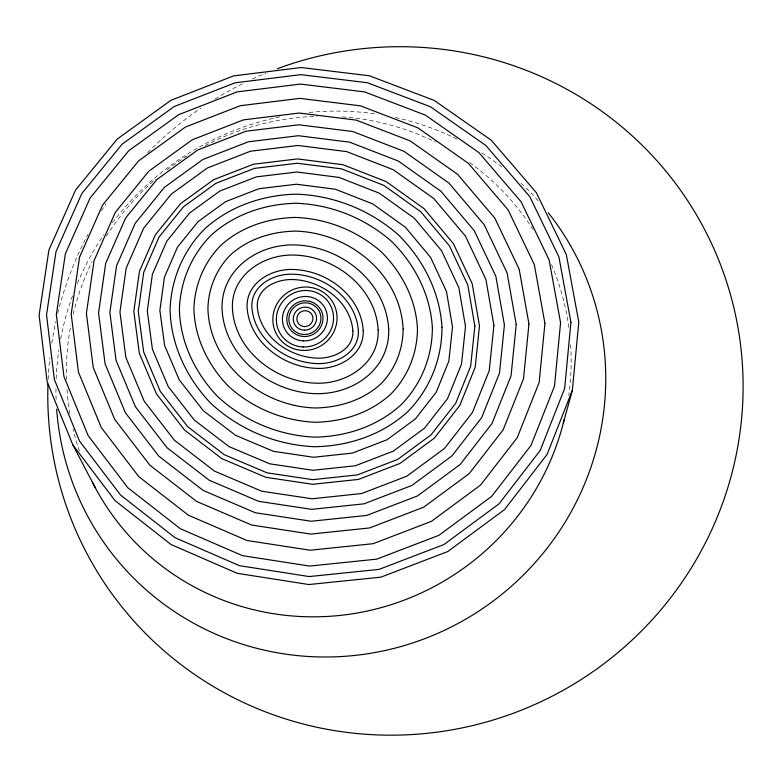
<?xml version="1.0" encoding="UTF-8"?>
<svg xmlns="http://www.w3.org/2000/svg" width="782" height="782" viewBox="0 0 782 782"><rect width="100%" height="100%" fill="white"/><g stroke="black" fill="none" stroke-linecap="round" stroke-linejoin="round"><path stroke-width="0.59" stroke-dasharray="3.91 2.93" d="M48.161 379.26A348.762 343.122 -26.3 0 1 49.882 357.609M51.798 343.161A348.762 343.122 -26.3 0 1 55.825 321.676M57.751 313.435A348.762 343.122 -26.3 0 1 88.092 234.004M101.484 210.925A348.762 343.122 -26.3 0 1 106.108 203.809M147.622 152.715A348.762 343.122 -26.3 0 1 200.749 108.268M215.04 99.011A348.762 343.122 -26.3 0 1 243.642 83.224M252.459 79.031A348.762 343.122 -26.3 0 1 265.919 73.176M56.128 399.407A276.828 271.002 -35.2 0 1 55.952 388.468M56.157 378.82A276.828 271.002 -35.2 0 1 58.855 349.867M60.673 339.036A276.828 271.002 -35.2 0 1 72.501 295.909M77.379 283.455A276.828 271.002 -35.2 0 1 103.889 234.58M112.383 222.743A276.828 271.002 -35.2 0 1 280.494 116.772M309.232 112.422A276.828 271.002 -35.2 0 1 376.504 114.035M395.418 117.505A276.828 271.002 -35.2 0 1 457.773 139.45M481.82 152.989A276.828 271.002 -35.2 0 1 502.679 167.612M521.056 183.242A276.828 271.002 -35.2 0 1 538.788 201.424M551.506 264.599A254.306 248.344 -34.7 0 1 568.895 327.619M570.625 344.706A254.306 248.344 -34.7 0 1 568.749 395.555M79.383 451.077A254.306 248.344 -34.7 0 1 73.068 429.162M69.921 413.727A254.306 248.344 -34.7 0 1 66.998 389.377M66.499 379.593A254.306 248.344 -34.7 0 1 70.879 325.009M73.195 314.237A254.306 248.344 -34.7 0 1 92.081 261.55M106.352 236.096A254.306 248.344 -34.7 0 1 155.696 179.156M167.094 169.89A254.306 248.344 -34.7 0 1 187.162 155.931M205.001 145.687A254.306 248.344 -34.7 0 1 317.052 116.352M342.457 116.889A254.306 248.344 -34.7 0 1 435.515 142.109M469.718 162.666A254.306 248.344 -34.7 0 1 532.962 229.458"/><path stroke-width="1.17" d="M563.323 423.013L572.346 390.355L578.788 322.096L566.344 254.619L536.296 192.597L491.135 140.105L434.196 100.409L369.446 75.776L301.129 67.516L233.574 75.903L170.965 100.282L117.173 139.118L75.58 190.046L48.904 249.996L39.1 315.283L47.135 381.753L72.892 444.997L95.179 487.528M572.346 390.355L547.087 454.45L504.556 509.581L447.754 551.554L380.854 577.165L308.88 584.545L237.2 573.304L171.043 544.526L115.042 500.627L72.892 444.997M277.307 68.728A348.762 343.122 -26.3 0 1 734.718 311.412A348.762 343.122 -26.3 0 1 427.94 733.223A348.762 343.122 -26.3 0 1 47.966 384.05M548.202 212.645A276.828 271.002 -35.2 0 1 429.093 636.968A276.828 271.002 -35.2 0 1 56.656 409.152M564.203 419.494A254.306 248.344 -34.7 0 1 346.837 614.603A254.306 248.344 -34.7 0 1 92.423 482.22M560.577 322.8L554.487 386.122L531.007 445.427L491.604 496.423L438.927 535.308L376.719 559.14L309.564 566.08L242.459 555.64L180.388 528.759L127.769 487.685L88.161 435.642L63.948 376.553L56.333 314.589L65.346 253.867L90.038 198.159L128.639 150.818L178.707 114.651L237.171 91.885L300.464 84.075L364.617 91.905L425.457 115.159L478.897 152.568L521.154 201.883L549.12 259.927L560.577 322.8M570.928 322.399L564.633 388.527L540.147 450.549L498.965 503.901L443.941 544.536L379.065 569.384L309.173 576.569L239.468 565.679L175.08 537.723L120.536 495.035L79.471 440.97L54.388 379.514L46.529 314.99L55.991 251.667L81.807 193.545L122.119 144.162L174.298 106.469L235.118 82.794L300.835 74.652L367.364 82.726L430.432 106.763L485.857 145.481L529.766 196.605L558.905 256.907L570.928 322.399M544.927 323.396L539.14 382.496L517.215 437.695L480.49 485.133L431.351 521.379L373.17 543.686L310.141 550.235L246.975 540.479L188.413 515.221L138.717 476.551L101.298 427.588L78.435 372.076L71.191 314.002L79.539 257.2L102.53 205.167L138.551 160.926L185.393 127.065L240.289 105.707L299.897 98.376L360.443 105.834L417.92 127.877L468.34 163.301L508.104 209.879L534.292 264.502L544.927 323.396M528.955 324.022L523.5 378.801L503.158 429.817L469.18 473.638L423.649 507.205L369.563 527.948L310.737 534.096L251.579 525.025L196.595 501.409L149.89 465.202L114.719 419.367L93.244 367.501L86.401 313.387L94.075 260.621L115.335 212.342L148.717 171.287L192.255 139.792L243.476 119.871L299.31 113.038L356.172 120.105L410.198 140.907L457.548 174.288L494.781 218.061L519.16 269.164L528.955 324.022M516.228 324.51L511.047 375.859L491.976 423.541L460.168 464.498L417.52 495.925L366.69 515.426L311.216 521.252L255.245 512.728L203.115 490.402L158.795 456.141L125.433 412.798L105.081 363.845L98.561 312.898L105.697 263.348L125.589 218.09L156.85 179.586L197.748 149.988L246.037 131.21L298.841 124.788L352.75 131.523L404.02 151.337L448.917 183.076L484.126 224.59L507.088 272.889L516.228 324.51M493.911 325.371L489.239 370.697L472.396 412.564L444.43 448.497L406.796 476.199L361.665 493.53L312.047 498.789L261.657 491.194L214.532 471.135L174.415 440.266L144.24 401.274L125.863 357.413L119.939 312.047L126.176 268.167L143.644 228.217L171.199 194.21L207.435 167.954L250.533 151.209L298.02 145.472L346.729 151.63L393.16 169.674L433.756 198.511L465.427 236.056L485.896 279.428L493.911 325.371M504.41 324.97L499.493 373.122L481.604 417.725L451.83 456.023L411.84 485.475L364.031 503.823L311.656 509.356L258.637 501.321L209.156 480.197L167.065 447.744L135.384 406.699L116.078 360.443L109.871 312.448L116.528 265.9L135.13 223.447L164.435 187.309L202.87 159.479L248.412 141.786L298.401 135.716L349.574 142.148L398.273 161.033L440.901 191.238L474.234 230.661L495.866 276.349L504.41 324.97M474.87 326.104L470.647 366.299L455.74 403.219L431.029 434.89L397.686 459.425L357.394 474.899L312.751 479.669L267.121 472.846L224.268 454.694L187.739 426.718L160.31 391.43L143.653 351.92L138.267 311.314L143.732 272.292L159.147 236.907L183.516 206.771L215.754 183.399L254.404 168.394L297.307 163.233L341.568 168.883L383.845 185.393L420.765 211.736L449.425 245.871L467.792 285.01L474.87 326.104M479.483 325.928L475.153 367.364L459.777 405.487L434.284 438.194L399.895 463.491L358.43 479.415L312.575 484.302L265.792 477.294L221.912 458.682L184.513 430.002L156.41 393.815L139.333 353.249L133.81 311.49L139.46 271.286L155.374 234.796L180.515 203.721L213.73 179.645L253.466 164.22L297.483 158.922L342.819 164.689L386.103 181.571L423.912 208.53L453.316 243.485L472.181 283.661L479.483 325.928M465.505 326.465L461.507 364.138L447.548 398.634L424.46 428.213L393.209 451.185L355.302 465.749L313.093 470.285L269.81 463.834L229.058 446.62L194.298 420.051L168.218 386.572L152.412 349.212L147.299 310.953L152.392 274.326L166.801 241.198L189.596 212.978L219.869 191.033L256.32 176.879L296.955 172.011L339.017 177.406L379.241 193.154L414.352 218.256L441.547 250.699L458.878 287.756L465.505 326.465M441.977 327.375C442.006 358.801 429.963 388.977 407.969 411.459C382.33 434.958 348.44 446.287 313.963 446.737C275.088 444.704 239.419 429.65 210.778 403.297C186.693 377.97 171.033 345.282 170.075 310.043C170.975 279.438 183.291 250.328 204.972 228.657C229.996 206.135 262.693 195.041 296.075 194.161C333.806 195.422 369.818 209.859 398.214 234.688C423.248 259.458 439.895 291.94 441.977 327.375M452.504 326.974L448.839 361.147L436.2 392.271L415.34 418.957L387.002 439.777L352.389 453.081L313.572 457.265L273.524 451.341L235.705 435.408L203.408 410.794L179.215 379.837L164.601 345.439L159.87 310.444L164.455 277.16L177.455 247.18L198.081 221.619L225.597 201.658L258.989 188.697L296.476 184.229L335.468 189.264L372.848 203.946L405.447 227.318L430.599 257.415L446.502 291.578L452.504 326.974M432.368 327.746C432.358 356.475 421.381 384.079 401.244 404.636C377.54 426.366 346.162 436.688 314.315 437.138C278.255 435.388 244.023 420.941 217.513 396.445C195.08 372.877 180.329 342.506 179.401 309.662C180.202 281.637 191.424 254.942 211.287 235.089C234.453 214.209 264.805 204.073 295.713 203.261C331.148 204.464 364.95 218.08 391.606 241.413C414.861 264.521 430.471 294.726 432.368 327.746M417.461 328.323C417.402 352.877 408.087 376.504 390.844 394.06C370.13 413.052 342.643 421.811 314.863 422.26C282.498 420.736 251.794 407.754 227.963 385.819C208.09 364.969 194.767 338.186 193.916 309.086C194.562 285.059 204.073 262.136 221.111 245.118C241.413 226.78 268.099 218.158 295.146 217.425C327.023 218.53 357.394 230.856 381.323 251.872C401.84 272.39 415.848 299.056 417.461 328.323M403.121 328.88C403.033 349.427 395.321 369.221 380.844 383.913C363.014 400.267 339.261 407.52 315.39 407.979C261.726 406.562 209.449 364.256 207.914 308.528C208.432 288.372 216.301 269.096 230.612 254.805C248.138 238.94 271.276 231.775 294.599 231.11C348.107 232 400.394 273.514 403.121 328.88M378.165 329.838C379.495 363.112 346.895 384.265 316.309 383.19C275.323 382.173 234.141 350.238 232.371 307.541C231.619 274.883 263.563 254.258 293.651 255.069C334.579 255.802 375.731 287.346 378.165 329.838M388.713 329.437C389.729 369.27 353.102 394.48 315.918 393.669C269.614 392.593 223.672 356.054 222.02 307.961C221.521 269.233 257.884 244.228 294.052 244.913C340.268 245.607 386.191 281.598 388.713 329.437M363.219 330.424C364.363 354.901 338.811 369.436 316.857 368.371C283.397 367.432 249.008 341.969 247.073 306.955C246.281 282.84 271.403 268.617 293.074 269.497C326.524 270.269 360.864 295.518 363.219 330.424M352.877 330.815C353.787 349.515 333.327 358.791 317.228 358.136C288.969 357.227 259.341 336.231 257.278 306.544C256.584 288.089 276.75 278.978 292.673 279.536C320.943 280.318 350.532 301.207 352.877 330.815M358.381 330.61C359.417 352.379 336.25 364.461 317.033 363.571C286.007 362.653 253.837 339.29 251.853 306.769C251.1 285.293 273.896 273.446 292.888 274.199C323.904 274.971 356.035 298.177 358.381 330.61M309.789 301.334L305.117 300.796A18.25 17.732 -32.2 0 0 289.096 327.785C292.331 333.21 298.372 336.534 304.667 336.543A18.25 17.732 -32.2 0 0 320.473 327.384A18.25 17.732 -32.2 0 0 320.679 309.486L317.844 305.83L314.129 303.054L309.789 301.334M302.937 350.434A32.365 31.446 -32.2 0 0 333.699 303.905A32.365 31.446 -32.2 0 0 278.197 301.901A32.365 31.446 -32.2 0 0 302.937 350.434M304.765 330.17A11.759 11.427 -32.2 0 0 315.068 312.741A11.759 11.427 -32.2 0 0 294.863 313.044A11.759 11.427 -32.2 0 0 304.765 330.17M304.804 326.593A8.123 7.888 -32.2 0 0 311.91 314.569A8.123 7.888 -32.2 0 0 297.962 314.765A8.123 7.888 -32.2 0 0 304.804 326.593M304.736 334.481A16.148 15.689 -32.2 0 0 318.861 310.542A16.148 15.689 -32.2 0 0 291.119 310.962A16.148 15.689 -32.2 0 0 304.736 334.481M303.484 340.893A22.678 22.033 -32.2 0 0 325.077 308.313A22.678 22.033 -32.2 0 0 286.192 306.867A22.678 22.033 -32.2 0 0 303.484 340.893M303.133 346.944A28.826 28.005 -32.2 0 0 330.551 305.518A28.826 28.005 -32.2 0 0 281.119 303.709A28.826 28.005 -32.2 0 0 303.133 346.944"/></g></svg>
